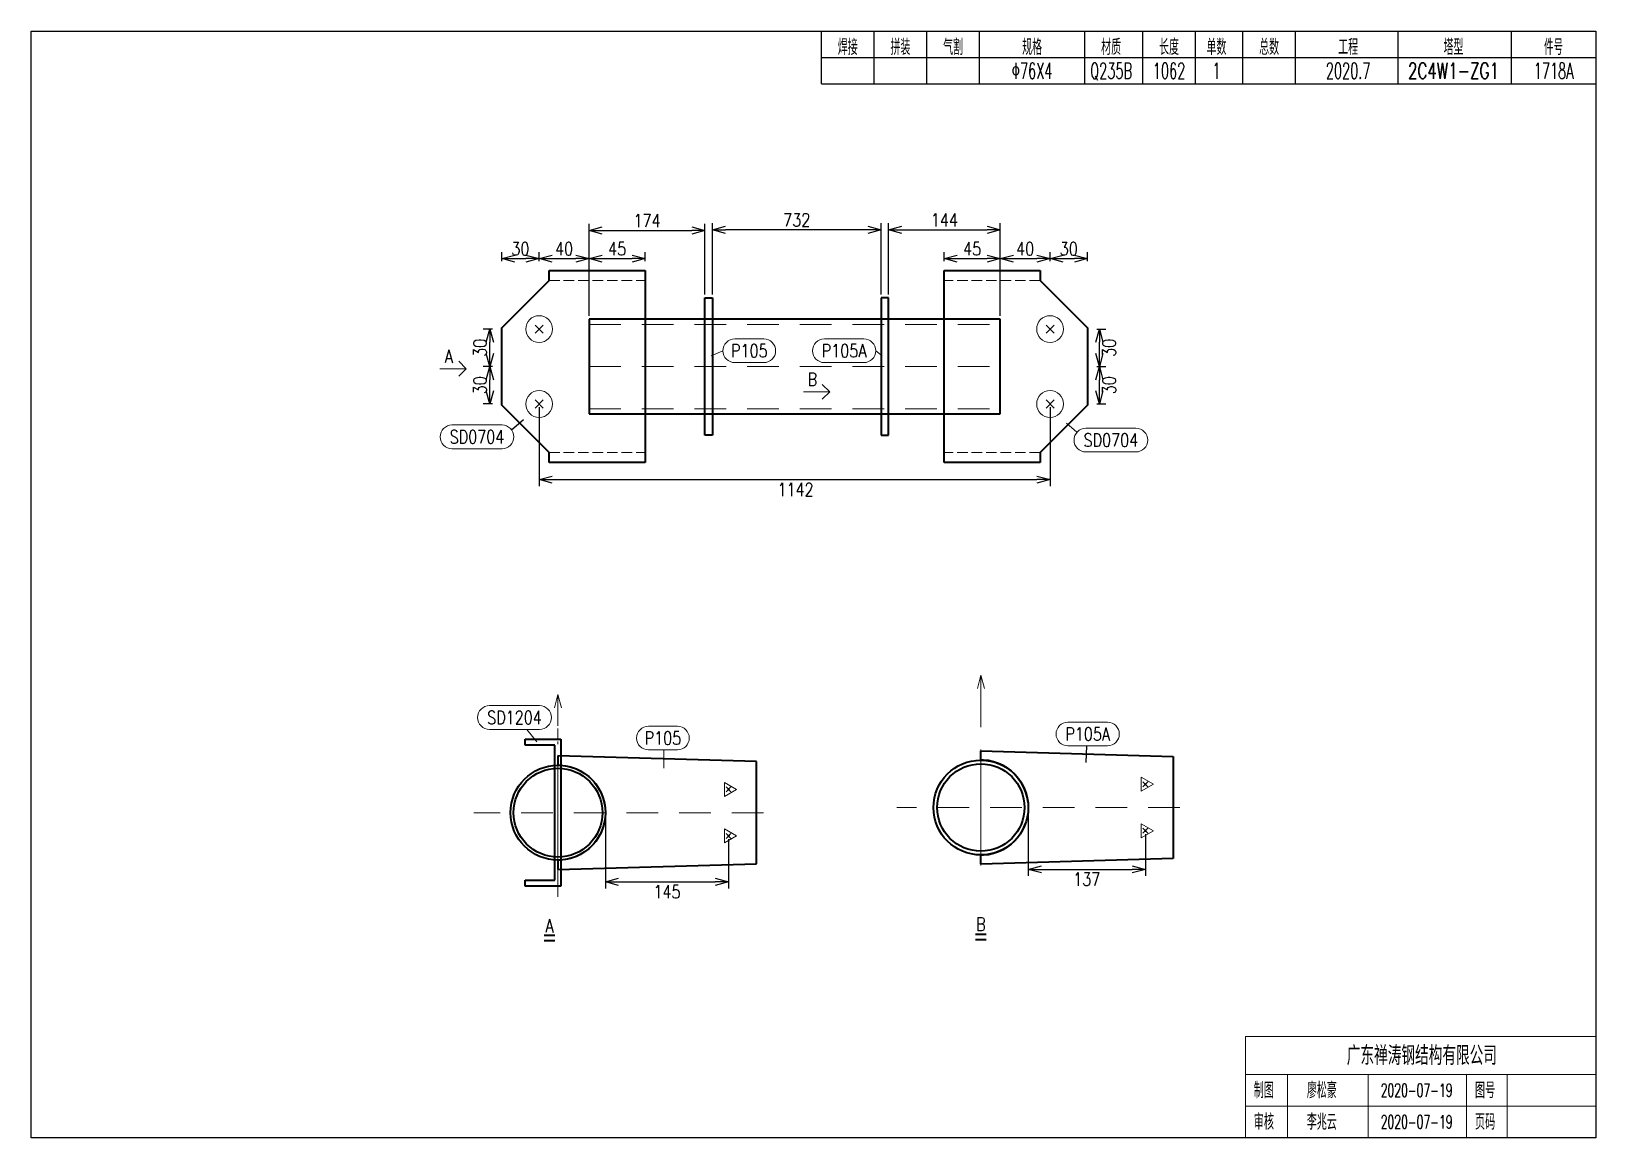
# Model space of a CAD drawing. Extents: x 154981 to 165753, y -86801 to -82885.
# Drawn here: x 160828.1 to 161125.1, y -83946.7 to -83736.7 of the extents above; entities that cross this region are included whole.
import ezdxf
from ezdxf.enums import TextEntityAlignment as Align

# ---------------------------------------------------------------- set-up
doc = ezdxf.new("R2010")
doc.units = 0
doc.header["$MEASUREMENT"] = 0
for name, pattern in [('虚线', [2.75, 2, -0.75]), ('长一点画线', [16.5, 10, -3, 0.5, -3]), ('长虚线', [10, 6, -4])]:
    doc.linetypes.add(name, pattern=pattern)
doc.layers.get('0').update_dxf_attribs({"linetype": 'CONTINUOUS', "lineweight": 25})
doc.layers.get('Defpoints').update_dxf_attribs({"linetype": 'CONTINUOUS'})
doc.layers.add('4', color=7, linetype='CONTINUOUS', lineweight=25)
doc.layers.add('5', color=7, linetype='CONTINUOUS', lineweight=25)
doc.styles.add('DimFont', font='simplex.shx', dxfattribs={"width": 0.8, "bigfont": 'gbhzfs.shx'})
doc.styles.get("Standard").update_dxf_attribs({"font": 'simplex.shx', "width": 0.7, "height": 3, "bigfont": 'gbhzfs.shx'})
doc.dimstyles.new('DHDxfDimStyleOpen30', dxfattribs={"dimtxt": 2.5, "dimasz": 2.5, "dimexe": 1.25, "dimexo": 0.625, "dimtad": 2, "dimtxsty": 'DimFont', "dimblk": 'OPEN30', "dimblk1": 'OPEN30', "dimblk2": 'OPEN30', "dimcen": 2.5, "dimadec": 0, "dimazin": 0, "dimtfac": 1, "dimtmove": 0, "dimatfit": 3, "dimfxl": 0, "dimarcsym": 0})

# ---------------------------------------------------------------- blocks, each defined once
blk = doc.blocks.new('_OPEN30')
at = {"color": 0, "linetype": 'ByBlock', "lineweight": -2}
for p, q in [((-1, 0.27), (0, 0)), ((0, 0), (-1, -0.27)), ((0, 0), (-1, 0))]:
    blk.add_line(p, q, dxfattribs=at)
blk = doc.blocks.new('*D313')
at = {"layer": '5', "color": 3, "linetype": 'Continuous', "lineweight": -2}
for p, q in [((160924.53, -83808.03), (160924.53, -83823.01)), ((161021.53, -83808.03), (161021.53, -83823.01)), ((160927.03, -83821.76), (161019.03, -83821.76))]:
    blk.add_line(p, q, dxfattribs=at)
at = {"layer": 'Defpoints', "color": 0, "linetype": 'Continuous'}
for p in [(160924.53, -83807.4), (161021.53, -83807.4), (161021.53, -83821.76)]:
    blk.add_point(p, dxfattribs=at)
at = {"layer": '5', "color": 3, "linetype": 'Continuous', "lineweight": -2, "xscale": 2.5, "yscale": 2.5, "zscale": 2.5, "rotation": 180}
blk.add_blockref('_OPEN30', (160924.53, -83821.76), dxfattribs=at)
at = {"layer": '5', "color": 3, "linetype": 'Continuous', "lineweight": -2, "xscale": 2.5, "yscale": 2.5, "zscale": 2.5}
blk.add_blockref('_OPEN30', (161021.53, -83821.76), dxfattribs=at)
at = {"layer": '5', "color": 6, "linetype": 'Continuous', "lineweight": 18, "insert": (160973.2, -83823.63), "char_height": 2.5, "attachment_point": 5, "line_spacing_factor": 0.6, "style": 'DimFont'}
blk.add_mtext('1142', dxfattribs=at)
blk = doc.blocks.new('板孔21.5')
at = {"layer": '5', "color": 7, "linetype": 'Continuous', "lineweight": 13}
for p, q in [((-0.3, -0.3), (0.3, 0.3)), ((0.3, -0.3), (-0.3, 0.3))]:
    blk.add_line(p, q, dxfattribs=at)
blk.add_circle((0, 0), 1, dxfattribs=at)
blk = doc.blocks.new('*D314')
at = {"layer": '5', "color": 3, "linetype": 'Continuous', "lineweight": -2}
for p, q in [((161030.39, -83793.19), (161032.14, -83793.19)), ((161030.89, -83797.8), (161030.89, -83795.69)), ((161030.39, -83800.3), (161032.14, -83800.3))]:
    blk.add_line(p, q, dxfattribs=at)
at = {"layer": 'Defpoints', "color": 0, "linetype": 'Continuous'}
for p in [(161029.76, -83793.19), (161030.89, -83793.19), (161029.76, -83800.3)]:
    blk.add_point(p, dxfattribs=at)
at = {"layer": '5', "color": 3, "linetype": 'Continuous', "lineweight": -2, "xscale": 2.5, "yscale": 2.5, "zscale": 2.5}
for p, rotation in [((161030.89, -83793.19), 90), ((161030.89, -83800.3), 270)]:
    blk.add_blockref('_OPEN30', p, dxfattribs=dict(at, rotation=rotation))
at = {"layer": '5', "color": 6, "linetype": 'Continuous', "lineweight": 18, "insert": (161032.76, -83796.75), "char_height": 2.5, "attachment_point": 5, "rotation": 90, "line_spacing_factor": 0.6, "style": 'DimFont'}
blk.add_mtext('30', dxfattribs=at)
blk = doc.blocks.new('*D315')
at = {"layer": '5', "color": 3, "linetype": 'Continuous', "lineweight": -2}
for p, q in [((161030.39, -83800.3), (161032.14, -83800.3)), ((161030.89, -83804.9), (161030.89, -83802.8)), ((161030.39, -83807.4), (161032.14, -83807.4))]:
    blk.add_line(p, q, dxfattribs=at)
at = {"layer": 'Defpoints', "color": 0, "linetype": 'Continuous'}
for p in [(161029.76, -83800.3), (161030.89, -83800.3), (161029.76, -83807.4)]:
    blk.add_point(p, dxfattribs=at)
at = {"layer": '5', "color": 3, "linetype": 'Continuous', "lineweight": -2, "xscale": 2.5, "yscale": 2.5, "zscale": 2.5}
for p, rotation in [((161030.89, -83800.3), 90), ((161030.89, -83807.4), 270)]:
    blk.add_blockref('_OPEN30', p, dxfattribs=dict(at, rotation=rotation))
at = {"layer": '5', "color": 6, "linetype": 'Continuous', "lineweight": 18, "insert": (161032.76, -83803.85), "char_height": 2.5, "attachment_point": 5, "rotation": 90, "line_spacing_factor": 0.6, "style": 'DimFont'}
blk.add_mtext('30', dxfattribs=at)
blk = doc.blocks.new('*D316')
at = {"layer": '5', "color": 3, "linetype": 'Continuous', "lineweight": -2}
for p, q in [((161021.53, -83780.31), (161021.53, -83778.56)), ((161024.03, -83779.81), (161026.14, -83779.81)), ((161028.64, -83780.31), (161028.64, -83778.56))]:
    blk.add_line(p, q, dxfattribs=at)
at = {"layer": 'Defpoints', "color": 0, "linetype": 'Continuous'}
for p in [(161028.64, -83779.81), (161021.53, -83780.94), (161028.64, -83780.94)]:
    blk.add_point(p, dxfattribs=at)
at = {"layer": '5', "color": 3, "linetype": 'Continuous', "lineweight": -2, "xscale": 2.5, "yscale": 2.5, "zscale": 2.5, "rotation": 180}
blk.add_blockref('_OPEN30', (161021.53, -83779.81), dxfattribs=at)
at = {"layer": '5', "color": 3, "linetype": 'Continuous', "lineweight": -2, "xscale": 2.5, "yscale": 2.5, "zscale": 2.5}
blk.add_blockref('_OPEN30', (161028.64, -83779.81), dxfattribs=at)
at = {"layer": '5', "color": 6, "linetype": 'Continuous', "lineweight": 18, "insert": (161025.08, -83777.94), "char_height": 2.5, "attachment_point": 5, "line_spacing_factor": 0.6, "style": 'DimFont'}
blk.add_mtext('30', dxfattribs=at)
blk = doc.blocks.new('*D317')
at = {"layer": '5', "color": 3, "linetype": 'Continuous', "lineweight": -2}
for p, q in [((161012.06, -83780.31), (161012.06, -83778.56)), ((161014.56, -83779.81), (161019.03, -83779.81)), ((161021.53, -83780.31), (161021.53, -83778.56))]:
    blk.add_line(p, q, dxfattribs=at)
at = {"layer": 'Defpoints', "color": 0, "linetype": 'Continuous'}
for p in [(161021.53, -83779.81), (161012.06, -83780.94), (161021.53, -83780.94)]:
    blk.add_point(p, dxfattribs=at)
at = {"layer": '5', "color": 3, "linetype": 'Continuous', "lineweight": -2, "xscale": 2.5, "yscale": 2.5, "zscale": 2.5, "rotation": 180}
blk.add_blockref('_OPEN30', (161012.06, -83779.81), dxfattribs=at)
at = {"layer": '5', "color": 3, "linetype": 'Continuous', "lineweight": -2, "xscale": 2.5, "yscale": 2.5, "zscale": 2.5}
blk.add_blockref('_OPEN30', (161021.53, -83779.81), dxfattribs=at)
at = {"layer": '5', "color": 6, "linetype": 'Continuous', "lineweight": 18, "insert": (161016.79, -83777.94), "char_height": 2.5, "attachment_point": 5, "line_spacing_factor": 0.6, "style": 'DimFont'}
blk.add_mtext('40', dxfattribs=at)
blk = doc.blocks.new('*D318')
at = {"layer": '5', "color": 3, "linetype": 'Continuous', "lineweight": -2}
for p, q in [((161001.4, -83780.31), (161001.4, -83778.56)), ((161003.9, -83779.81), (161009.56, -83779.81)), ((161012.06, -83780.31), (161012.06, -83778.56))]:
    blk.add_line(p, q, dxfattribs=at)
at = {"layer": 'Defpoints', "color": 0, "linetype": 'Continuous'}
for p in [(161012.06, -83779.81), (161001.4, -83780.94), (161012.06, -83780.94)]:
    blk.add_point(p, dxfattribs=at)
at = {"layer": '5', "color": 3, "linetype": 'Continuous', "lineweight": -2, "xscale": 2.5, "yscale": 2.5, "zscale": 2.5, "rotation": 180}
blk.add_blockref('_OPEN30', (161001.4, -83779.81), dxfattribs=at)
at = {"layer": '5', "color": 3, "linetype": 'Continuous', "lineweight": -2, "xscale": 2.5, "yscale": 2.5, "zscale": 2.5}
blk.add_blockref('_OPEN30', (161012.06, -83779.81), dxfattribs=at)
at = {"layer": '5', "color": 6, "linetype": 'Continuous', "lineweight": 18, "insert": (161006.73, -83777.94), "char_height": 2.5, "attachment_point": 5, "line_spacing_factor": 0.6, "style": 'DimFont'}
blk.add_mtext('45', dxfattribs=at)
blk = doc.blocks.new('*D319')
at = {"layer": '5', "color": 3, "linetype": 'Continuous', "lineweight": -2}
for p, q in [((160915.68, -83793.19), (160913.93, -83793.19)), ((160915.18, -83797.8), (160915.18, -83795.69)), ((160915.68, -83800.3), (160913.93, -83800.3))]:
    blk.add_line(p, q, dxfattribs=at)
at = {"layer": 'Defpoints', "color": 0, "linetype": 'Continuous'}
for p in [(160915.18, -83793.19), (160916.3, -83793.19), (160916.3, -83800.3)]:
    blk.add_point(p, dxfattribs=at)
at = {"layer": '5', "color": 3, "linetype": 'Continuous', "lineweight": -2, "xscale": 2.5, "yscale": 2.5, "zscale": 2.5}
for p, rotation in [((160915.18, -83793.19), 90), ((160915.18, -83800.3), 270)]:
    blk.add_blockref('_OPEN30', p, dxfattribs=dict(at, rotation=rotation))
at = {"layer": '5', "color": 6, "linetype": 'Continuous', "lineweight": 18, "insert": (160913.3, -83796.75), "char_height": 2.5, "attachment_point": 5, "rotation": 90, "line_spacing_factor": 0.6, "style": 'DimFont'}
blk.add_mtext('30', dxfattribs=at)
blk = doc.blocks.new('*D320')
at = {"layer": '5', "color": 3, "linetype": 'Continuous', "lineweight": -2}
for p, q in [((160915.68, -83800.3), (160913.93, -83800.3)), ((160915.18, -83804.9), (160915.18, -83802.8)), ((160915.68, -83807.4), (160913.93, -83807.4))]:
    blk.add_line(p, q, dxfattribs=at)
at = {"layer": 'Defpoints', "color": 0, "linetype": 'Continuous'}
for p in [(160915.18, -83800.3), (160916.3, -83800.3), (160916.3, -83807.4)]:
    blk.add_point(p, dxfattribs=at)
at = {"layer": '5', "color": 3, "linetype": 'Continuous', "lineweight": -2, "xscale": 2.5, "yscale": 2.5, "zscale": 2.5}
for p, rotation in [((160915.18, -83800.3), 90), ((160915.18, -83807.4), 270)]:
    blk.add_blockref('_OPEN30', p, dxfattribs=dict(at, rotation=rotation))
at = {"layer": '5', "color": 6, "linetype": 'Continuous', "lineweight": 18, "insert": (160913.3, -83803.85), "char_height": 2.5, "attachment_point": 5, "rotation": 90, "line_spacing_factor": 0.6, "style": 'DimFont'}
blk.add_mtext('30', dxfattribs=at)
blk = doc.blocks.new('*D321')
at = {"layer": '5', "color": 3, "linetype": 'Continuous', "lineweight": -2}
for p, q in [((160934.01, -83780.31), (160934.01, -83778.56)), ((160936.51, -83779.81), (160942.17, -83779.81)), ((160944.67, -83780.31), (160944.67, -83778.56))]:
    blk.add_line(p, q, dxfattribs=at)
at = {"layer": 'Defpoints', "color": 0, "linetype": 'Continuous'}
for p in [(160944.67, -83779.81), (160934.01, -83780.94), (160944.67, -83780.94)]:
    blk.add_point(p, dxfattribs=at)
at = {"layer": '5', "color": 3, "linetype": 'Continuous', "lineweight": -2, "xscale": 2.5, "yscale": 2.5, "zscale": 2.5, "rotation": 180}
blk.add_blockref('_OPEN30', (160934.01, -83779.81), dxfattribs=at)
at = {"layer": '5', "color": 3, "linetype": 'Continuous', "lineweight": -2, "xscale": 2.5, "yscale": 2.5, "zscale": 2.5}
blk.add_blockref('_OPEN30', (160944.67, -83779.81), dxfattribs=at)
at = {"layer": '5', "color": 6, "linetype": 'Continuous', "lineweight": 18, "insert": (160939.34, -83777.94), "char_height": 2.5, "attachment_point": 5, "line_spacing_factor": 0.6, "style": 'DimFont'}
blk.add_mtext('45', dxfattribs=at)
blk = doc.blocks.new('*D322')
at = {"layer": '5', "color": 3, "linetype": 'Continuous', "lineweight": -2}
for p, q in [((160924.53, -83780.31), (160924.53, -83778.56)), ((160927.03, -83779.81), (160931.51, -83779.81)), ((160934.01, -83780.31), (160934.01, -83778.56))]:
    blk.add_line(p, q, dxfattribs=at)
at = {"layer": 'Defpoints', "color": 0, "linetype": 'Continuous'}
for p in [(160934.01, -83779.81), (160924.53, -83780.94), (160934.01, -83780.94)]:
    blk.add_point(p, dxfattribs=at)
at = {"layer": '5', "color": 3, "linetype": 'Continuous', "lineweight": -2, "xscale": 2.5, "yscale": 2.5, "zscale": 2.5, "rotation": 180}
blk.add_blockref('_OPEN30', (160924.53, -83779.81), dxfattribs=at)
at = {"layer": '5', "color": 3, "linetype": 'Continuous', "lineweight": -2, "xscale": 2.5, "yscale": 2.5, "zscale": 2.5}
blk.add_blockref('_OPEN30', (160934.01, -83779.81), dxfattribs=at)
at = {"layer": '5', "color": 6, "linetype": 'Continuous', "lineweight": 18, "insert": (160929.27, -83777.94), "char_height": 2.5, "attachment_point": 5, "line_spacing_factor": 0.6, "style": 'DimFont'}
blk.add_mtext('40', dxfattribs=at)
blk = doc.blocks.new('*D323')
at = {"layer": '5', "color": 3, "linetype": 'Continuous', "lineweight": -2}
for p, q in [((160917.43, -83780.31), (160917.43, -83778.56)), ((160919.93, -83779.81), (160922.03, -83779.81)), ((160924.53, -83780.31), (160924.53, -83778.56))]:
    blk.add_line(p, q, dxfattribs=at)
at = {"layer": 'Defpoints', "color": 0, "linetype": 'Continuous'}
for p in [(160924.53, -83779.81), (160917.43, -83780.94), (160924.53, -83780.94)]:
    blk.add_point(p, dxfattribs=at)
at = {"layer": '5', "color": 3, "linetype": 'Continuous', "lineweight": -2, "xscale": 2.5, "yscale": 2.5, "zscale": 2.5, "rotation": 180}
blk.add_blockref('_OPEN30', (160917.43, -83779.81), dxfattribs=at)
at = {"layer": '5', "color": 3, "linetype": 'Continuous', "lineweight": -2, "xscale": 2.5, "yscale": 2.5, "zscale": 2.5}
blk.add_blockref('_OPEN30', (160924.53, -83779.81), dxfattribs=at)
at = {"layer": '5', "color": 6, "linetype": 'Continuous', "lineweight": 18, "insert": (160920.98, -83777.94), "char_height": 2.5, "attachment_point": 5, "line_spacing_factor": 0.6, "style": 'DimFont'}
blk.add_mtext('30', dxfattribs=at)
blk = doc.blocks.new('*D824')
at = {"layer": '5', "color": 3, "linetype": 'Continuous', "lineweight": -2}
for p, q in [((160990.86, -83786.65), (160990.86, -83773.09)), ((160993.36, -83774.34), (161009.56, -83774.34)), ((161012.06, -83790.67), (161012.06, -83773.09))]:
    blk.add_line(p, q, dxfattribs=at)
at = {"layer": 'Defpoints', "color": 0, "linetype": 'Continuous'}
for p in [(161012.06, -83774.34), (160990.86, -83787.27), (161012.06, -83791.3)]:
    blk.add_point(p, dxfattribs=at)
at = {"layer": '5', "color": 3, "linetype": 'Continuous', "lineweight": -2, "xscale": 2.5, "yscale": 2.5, "zscale": 2.5, "rotation": 180}
blk.add_blockref('_OPEN30', (160990.86, -83774.34), dxfattribs=at)
at = {"layer": '5', "color": 3, "linetype": 'Continuous', "lineweight": -2, "xscale": 2.5, "yscale": 2.5, "zscale": 2.5}
blk.add_blockref('_OPEN30', (161012.06, -83774.34), dxfattribs=at)
at = {"layer": '5', "color": 6, "linetype": 'Continuous', "lineweight": 18, "insert": (161001.46, -83772.47), "char_height": 2.5, "attachment_point": 5, "style": 'DimFont'}
blk.add_mtext('144', dxfattribs=at)
blk = doc.blocks.new('*D825')
at = {"layer": '5', "color": 3, "linetype": 'Continuous', "lineweight": -2}
for p, q in [((160957.42, -83786.65), (160957.42, -83773.09)), ((160986.94, -83774.34), (160959.92, -83774.34)), ((160989.44, -83786.65), (160989.44, -83773.09))]:
    blk.add_line(p, q, dxfattribs=at)
at = {"layer": 'Defpoints', "color": 0, "linetype": 'Continuous'}
for p in [(160957.42, -83774.34), (160957.42, -83787.27), (160989.44, -83787.27)]:
    blk.add_point(p, dxfattribs=at)
at = {"layer": '5', "color": 3, "linetype": 'Continuous', "lineweight": -2, "xscale": 2.5, "yscale": 2.5, "zscale": 2.5, "rotation": 180}
blk.add_blockref('_OPEN30', (160957.42, -83774.34), dxfattribs=at)
at = {"layer": '5', "color": 3, "linetype": 'Continuous', "lineweight": -2, "xscale": 2.5, "yscale": 2.5, "zscale": 2.5}
blk.add_blockref('_OPEN30', (160989.44, -83774.34), dxfattribs=at)
at = {"layer": '5', "color": 6, "linetype": 'Continuous', "lineweight": 18, "insert": (160973.43, -83772.47), "char_height": 2.5, "attachment_point": 5, "style": 'DimFont'}
blk.add_mtext('732', dxfattribs=at)
blk = doc.blocks.new('*D826')
at = {"layer": '5', "color": 3, "linetype": 'Continuous', "lineweight": -2}
for p, q in [((160934.01, -83790.67), (160934.01, -83773.23)), ((160936.51, -83774.48), (160953.49, -83774.48)), ((160955.99, -83786.65), (160955.99, -83773.23))]:
    blk.add_line(p, q, dxfattribs=at)
at = {"layer": 'Defpoints', "color": 0, "linetype": 'Continuous'}
for p in [(160955.99, -83774.48), (160955.99, -83787.27), (160934.01, -83791.3)]:
    blk.add_point(p, dxfattribs=at)
at = {"layer": '5', "color": 3, "linetype": 'Continuous', "lineweight": -2, "xscale": 2.5, "yscale": 2.5, "zscale": 2.5, "rotation": 180}
blk.add_blockref('_OPEN30', (160934.01, -83774.48), dxfattribs=at)
at = {"layer": '5', "color": 3, "linetype": 'Continuous', "lineweight": -2, "xscale": 2.5, "yscale": 2.5, "zscale": 2.5}
blk.add_blockref('_OPEN30', (160955.99, -83774.48), dxfattribs=at)
at = {"layer": '5', "color": 6, "linetype": 'Continuous', "lineweight": 18, "insert": (160945, -83772.6), "char_height": 2.5, "attachment_point": 5, "style": 'DimFont'}
blk.add_mtext('174', dxfattribs=at)
blk = doc.blocks.new('*D828')
at = {"layer": '5', "color": 3, "linetype": 'Continuous', "lineweight": -2}
for p, q in [((161017.39, -83884.62), (161017.39, -83896.98)), ((161039.62, -83889.04), (161039.62, -83896.98)), ((161019.89, -83895.73), (161037.12, -83895.73))]:
    blk.add_line(p, q, dxfattribs=at)
at = {"layer": 'Defpoints', "color": 0, "linetype": 'Continuous'}
for p in [(161017.39, -83884), (161039.62, -83888.41), (161039.62, -83895.73)]:
    blk.add_point(p, dxfattribs=at)
at = {"layer": '5', "color": 3, "linetype": 'Continuous', "lineweight": -2, "xscale": 2.5, "yscale": 2.5, "zscale": 2.5, "rotation": 180}
blk.add_blockref('_OPEN30', (161017.39, -83895.73), dxfattribs=at)
at = {"layer": '5', "color": 3, "linetype": 'Continuous', "lineweight": -2, "xscale": 2.5, "yscale": 2.5, "zscale": 2.5}
blk.add_blockref('_OPEN30', (161039.62, -83895.73), dxfattribs=at)
at = {"layer": '5', "color": 6, "linetype": 'Continuous', "lineweight": 18, "insert": (161028.5, -83897.61), "char_height": 2.5, "attachment_point": 5, "style": 'DimFont'}
blk.add_mtext('137', dxfattribs=at)
blk = doc.blocks.new('*D827')
at = {"layer": '5', "color": 3, "linetype": 'Continuous', "lineweight": -2}
for p, q in [((160937.12, -83885.6), (160937.12, -83899.36)), ((160960.48, -83890.01), (160960.48, -83899.36)), ((160939.62, -83898.11), (160957.98, -83898.11))]:
    blk.add_line(p, q, dxfattribs=at)
at = {"layer": 'Defpoints', "color": 0, "linetype": 'Continuous'}
for p in [(160937.12, -83884.98), (160960.48, -83889.39), (160960.48, -83898.11)]:
    blk.add_point(p, dxfattribs=at)
at = {"layer": '5', "color": 3, "linetype": 'Continuous', "lineweight": -2, "xscale": 2.5, "yscale": 2.5, "zscale": 2.5, "rotation": 180}
blk.add_blockref('_OPEN30', (160937.12, -83898.11), dxfattribs=at)
at = {"layer": '5', "color": 3, "linetype": 'Continuous', "lineweight": -2, "xscale": 2.5, "yscale": 2.5, "zscale": 2.5}
blk.add_blockref('_OPEN30', (160960.48, -83898.11), dxfattribs=at)
at = {"layer": '5', "color": 6, "linetype": 'Continuous', "lineweight": 18, "insert": (160948.8, -83899.98), "char_height": 2.5, "attachment_point": 5, "style": 'DimFont'}
blk.add_mtext('145', dxfattribs=at)
blk = doc.blocks.new('板孔17.5')
at = {"layer": '5', "color": 7, "linetype": 'Continuous', "lineweight": 13}
for p, q in [((0, 1), (-0.866, -0.5)), ((-0.3, -0.3), (0.3, 0.3)), ((0.3, -0.3), (-0.3, 0.3)), ((0.866, -0.5), (0, 1)), ((-0.866, -0.5), (0.866, -0.5))]:
    blk.add_line(p, q, dxfattribs=at)
at = {"layer": '5', "color": 7, "linetype": 'Continuous', "lineweight": 0}
blk.add_circle((0, 0), 0.1, dxfattribs=at)
blk = doc.blocks.new('CTDHK')
at = {"color": 0, "linetype": 'Continuous'}
for p, q in [((0, 210), (297, 210)), ((0, 0), (0, 210)), ((297, 210), (297, 0)), ((297, 0), (0, 0))]:
    blk.add_line(p, q, dxfattribs=at)

msp = doc.modelspace()

# ---------------------------------------------------------------- linework, layer by layer
at = {"color": 3, "linetype": 'Continuous'}
for p, q in [((160919.26422, -83812.31262), (160921.59242, -83810.34187)), ((161028.45881, -83872.26003), (161028.32601, -83875.44564))]:
    msp.add_line(p, q, dxfattribs=at)
at = {"layer": '4', "color": 1, "linetype": 'Continuous', "lineweight": 25}
for p, q in [((160978.11666, -83746.66733), (160978.11666, -83736.66733)), ((160988.11666, -83746.66733), (160988.11666, -83736.66733)), ((160998.11666, -83746.66733), (160998.11666, -83736.66733)), ((161008.11666, -83746.66733), (161008.11666, -83736.66733)), ((161028.11666, -83746.66733), (161028.11666, -83736.66733)), ((161039.11666, -83746.66733), (161039.11666, -83736.66733)), ((161049.11666, -83746.66733), (161049.11666, -83736.66733)), ((161058.11666, -83746.66733), (161058.11666, -83736.66733)), ((161068.11666, -83746.66733), (161068.11666, -83736.66733)), ((161087.61666, -83746.66733), (161087.61666, -83736.66733)), ((161109.11666, -83746.66733), (161109.11666, -83736.66733)), ((160978.11666, -83741.66733), (161125.11666, -83741.66733)), ((160978.11666, -83746.66733), (161125.11666, -83746.66733))]:
    msp.add_line(p, q, dxfattribs=at)
at = {"layer": '4', "color": 1, "linetype": 'Continuous', "lineweight": 18}
for p, q in [((161058.61666, -83946.66733), (161058.61666, -83927.46733)), ((161058.61666, -83927.46733), (161125.11666, -83927.46733)), ((161058.61666, -83934.66733), (161125.11666, -83934.66733)), ((161066.61666, -83946.66733), (161066.61666, -83934.66733)), ((161081.91666, -83946.66733), (161081.91666, -83934.66733)), ((161100.61666, -83946.66733), (161100.61666, -83934.66733)), ((161108.31666, -83946.66733), (161108.31666, -83934.66733)), ((161058.61666, -83940.66733), (161125.11666, -83940.66733))]:
    msp.add_line(p, q, dxfattribs=at)
msp.add_lwpolyline([(160828.11666, -83736.66733), (160828.11666, -83946.66733), (161125.11666, -83946.66733), (161125.11666, -83736.66733)], close=True, dxfattribs=at)
at = {"layer": '5', "color": 7, "linetype": 'Continuous', "lineweight": 35}
for p, q in [((160926.42921, -83782.06212), (160944.66606, -83782.06212)), ((160926.42921, -83783.95686), (160926.42921, -83782.06212)), ((160944.66606, -83782.06212), (160944.66606, -83818.53581)), ((161001.39894, -83782.06212), (161019.63578, -83782.06212)), ((161001.39894, -83818.53581), (161001.39894, -83782.06212)), ((161019.63578, -83782.06212), (161019.63578, -83783.95686)), ((160917.42921, -83792.95686), (160926.42921, -83783.95686)), ((161019.63578, -83783.95686), (161028.63578, -83792.95686)), ((160955.9949, -83787.27265), (160957.41596, -83787.27265)), ((160955.9949, -83813.32528), (160955.9949, -83787.27265)), ((160957.41596, -83787.27265), (160957.41596, -83813.32528)), ((160989.43659, -83787.27265), (160989.43659, -83813.32528)), ((160990.85764, -83787.27265), (160989.43659, -83787.27265)), ((160990.85764, -83813.32528), (160990.85764, -83787.27265)), ((161012.05684, -83791.29896), (160934.00816, -83791.29896)), ((160934.00816, -83791.29896), (160934.00816, -83809.29896)), ((161012.05684, -83809.29896), (161012.05684, -83791.29896)), ((160917.42921, -83807.64107), (160917.42921, -83792.95686)), ((161028.63578, -83792.95686), (161028.63578, -83807.64107)), ((160926.42921, -83816.64107), (160917.42921, -83807.64107)), ((160934.00816, -83809.29896), (161012.05684, -83809.29896)), ((161028.63578, -83807.64107), (161019.63578, -83816.64107)), ((160957.41596, -83813.32528), (160955.9949, -83813.32528)), ((160989.43659, -83813.32528), (160990.85764, -83813.32528)), ((160926.42921, -83818.53581), (160926.42921, -83816.64107)), ((160944.66606, -83818.53581), (160926.42921, -83818.53581)), ((161019.63578, -83818.53581), (161001.39894, -83818.53581)), ((161019.63578, -83816.64107), (161019.63578, -83818.53581)), ((160921.86751, -83872.14885), (160921.86751, -83871.015)), ((160921.86751, -83871.015), (160928.67066, -83871.015)), ((160927.53681, -83872.14885), (160921.86751, -83872.14885)), ((160927.53681, -83897.8024), (160927.53681, -83872.14885)), ((160928.67066, -83871.015), (160928.67066, -83898.93626)), ((160928.10374, -83874.21092), (160928.10374, -83875.97563)), ((160965.77791, -83875.2705), (160928.10374, -83874.21092)), ((160965.77791, -83894.68227), (160965.77791, -83875.2705)), ((161008.38992, -83874.99752), (161008.38992, -83873.23282)), ((161008.38992, -83873.23282), (161044.91127, -83874.29308)), ((161008.87789, -83874.99752), (161008.38992, -83874.99752)), ((161009.8481, -83875.10304), (161008.87789, -83874.99752)), ((161010.80121, -83875.31284), (161009.8481, -83875.10304)), ((161011.72606, -83875.62445), (161010.80121, -83875.31284)), ((161012.61179, -83876.03423), (161011.72606, -83875.62445)), ((161044.91127, -83874.29308), (161044.91127, -83893.70484)), ((160928.10374, -83875.97563), (160928.5917, -83875.97563)), ((160928.5917, -83875.97563), (160929.56191, -83876.08114)), ((160929.56191, -83876.08114), (160930.51503, -83876.29094)), ((160930.51503, -83876.29094), (160931.43987, -83876.60256)), ((160931.43987, -83876.60256), (160932.3256, -83877.01234)), ((160932.3256, -83877.01234), (160933.16184, -83877.51548)), ((160933.16184, -83877.51548), (160933.93877, -83878.10609)), ((160933.93877, -83878.10609), (160934.64729, -83878.77724)), ((161013.44802, -83876.53738), (161012.61179, -83876.03423)), ((161014.22495, -83877.12799), (161013.44802, -83876.53738)), ((161014.93348, -83877.79914), (161014.22495, -83877.12799)), ((161015.56528, -83878.54295), (161014.93348, -83877.79914)), ((161016.11296, -83879.35072), (161015.56528, -83878.54295)), ((160934.64729, -83878.77724), (160935.2791, -83879.52106)), ((160935.2791, -83879.52106), (160935.82678, -83880.32883)), ((160935.82678, -83880.32883), (160936.28391, -83881.19107)), ((160936.28391, -83881.19107), (160936.64514, -83882.09769)), ((161016.5701, -83880.21297), (161016.11296, -83879.35072)), ((161016.93133, -83881.11959), (161016.5701, -83880.21297)), ((161017.19241, -83882.05995), (161016.93133, -83881.11959)), ((160936.64514, -83882.09769), (160936.90623, -83883.03805)), ((160936.90623, -83883.03805), (160937.06412, -83884.00113)), ((160937.06412, -83884.00113), (160937.11695, -83884.97563)), ((161017.3503, -83883.02302), (161017.19241, -83882.05995)), ((160936.90623, -83886.9132), (160936.64514, -83887.85356)), ((160937.06412, -83885.95013), (160936.90623, -83886.9132)), ((160937.11695, -83884.97563), (160937.06412, -83885.95013)), ((161016.5701, -83887.78207), (161016.93133, -83886.87546)), ((160935.2791, -83890.43019), (160934.64729, -83891.17401)), ((160935.82678, -83889.62243), (160935.2791, -83890.43019)), ((160936.28391, -83888.76018), (160935.82678, -83889.62243)), ((160936.64514, -83887.85356), (160936.28391, -83888.76018)), ((161014.22495, -83890.86706), (161014.93348, -83890.19591)), ((161014.93348, -83890.19591), (161015.56528, -83889.45209)), ((161015.56528, -83889.45209), (161016.11296, -83888.64432)), ((161016.11296, -83888.64432), (161016.5701, -83887.78207)), ((160931.43987, -83893.3487), (160930.51503, -83893.66031)), ((160932.3256, -83892.93891), (160931.43987, -83893.3487)), ((160933.16184, -83892.43577), (160932.3256, -83892.93891)), ((160933.93877, -83891.84516), (160933.16184, -83892.43577)), ((160934.64729, -83891.17401), (160933.93877, -83891.84516)), ((161008.38992, -83892.99752), (161008.87789, -83892.99752)), ((161008.38992, -83894.76223), (161008.38992, -83892.99752)), ((161008.87789, -83892.99752), (161009.8481, -83892.89201)), ((161009.8481, -83892.89201), (161010.80121, -83892.68221)), ((161010.80121, -83892.68221), (161011.72606, -83892.37059)), ((161011.72606, -83892.37059), (161012.61179, -83891.96081)), ((161012.61179, -83891.96081), (161013.44802, -83891.45766)), ((161013.44802, -83891.45766), (161014.22495, -83890.86706)), ((160928.10373, -83893.97563), (160928.10373, -83895.74033)), ((160928.5917, -83893.97563), (160928.10373, -83893.97563)), ((160928.10373, -83895.74033), (160965.77791, -83894.68227)), ((160929.56191, -83893.87011), (160928.5917, -83893.97563)), ((160930.51503, -83893.66031), (160929.56191, -83893.87011)), ((161044.91127, -83893.70484), (161008.38992, -83894.76223)), ((160921.86751, -83897.8024), (160927.53681, -83897.8024)), ((160921.86751, -83898.93626), (160921.86751, -83897.8024)), ((160928.67066, -83898.93626), (160921.86751, -83898.93626))]:
    msp.add_line(p, q, dxfattribs=at)
at = {"layer": '5', "color": 7, "linetype": '虚线', "lineweight": 18}
for p, q in [((160926.42921, -83783.95686), (160944.66606, -83783.95686)), ((161019.63578, -83783.95686), (161001.39894, -83783.95686)), ((160926.42921, -83816.64107), (160944.66606, -83816.64107)), ((161019.63578, -83816.64107), (161001.39894, -83816.64107))]:
    msp.add_line(p, q, dxfattribs=at)
at = {"layer": '5', "color": 7, "linetype": '长虚线', "lineweight": 18}
for p, q in [((160934.00816, -83792.29896), (161012.05684, -83792.29896)), ((160934.00816, -83808.29896), (161012.05684, -83808.29896))]:
    msp.add_line(p, q, dxfattribs=at)
at = {"layer": '5', "color": 3, "linetype": 'Continuous', "lineweight": 18}
for p, q in [((160961.67921, -83795.04896), (160967.17921, -83795.04896)), ((160978.67921, -83795.04896), (160986.17921, -83795.04896)), ((160957.18549, -83798.27205), (160959.42921, -83797.29896)), ((160989.66705, -83798.27205), (160988.42921, -83797.29896)), ((160961.67921, -83799.54896), (160967.17921, -83799.54896)), ((160978.67921, -83799.54896), (160986.17921, -83799.54896)), ((160907.98344, -83811.39269), (160917.48344, -83811.39269)), ((161024.62678, -83811.05269), (161026.58965, -83812.7822)), ((161028.32389, -83812.00375), (161037.82389, -83812.00375)), ((160907.98344, -83815.89269), (160917.48344, -83815.89269)), ((161028.32389, -83816.50375), (161037.82389, -83816.50375)), ((160924.60262, -83864.66262), (160915.10262, -83864.66262)), ((160924.60262, -83869.16262), (160915.10262, -83869.16262)), ((160924.12059, -83871.50367), (160922.17044, -83869.16774)), ((160945.28014, -83868.56148), (160950.78014, -83868.56148)), ((161024.91963, -83867.79466), (161032.41963, -83867.79466)), ((161024.91963, -83872.29466), (161032.41963, -83872.29466)), ((160945.28014, -83873.06148), (160950.78014, -83873.06148)), ((160948.19858, -83876.51345), (160948.19856, -83873.08243))]:
    msp.add_line(p, q, dxfattribs=at)
at = {"layer": '5', "color": 6, "linetype": 'Continuous', "lineweight": 13}
for p, q in [((160905.68699, -83800.72271), (160910.68699, -83800.72271)), ((160910.68699, -83800.72271), (160909.27278, -83799.3085)), ((160910.68699, -83800.72271), (160909.27278, -83802.13693)), ((160979.70244, -83805.09196), (160978.28823, -83803.67774)), ((160974.70244, -83805.09196), (160979.70244, -83805.09196)), ((160979.70244, -83805.09196), (160978.28823, -83806.50617))]:
    msp.add_line(p, q, dxfattribs=at)
at = {"layer": '5', "color": 56, "linetype": '长虚线', "lineweight": 18}
msp.add_line((160934.00816, -83800.29896), (161012.05684, -83800.29896), dxfattribs=at)
at = {"layer": '5', "color": 7, "linetype": '长一点画线', "lineweight": 18}
for p, q in [((161008.38992, -83858.88461), (161007.72005, -83861.38461)), ((161008.38992, -83858.88461), (161007.72005, -83861.38461)), ((161008.38992, -83858.88461), (161009.05979, -83861.38461)), ((161008.38992, -83858.88461), (161009.05979, -83861.38461)), ((161008.38992, -83868.74752), (161008.38992, -83858.88461)), ((160928.10374, -83862.56824), (160927.43386, -83865.06824)), ((160928.10374, -83862.56824), (160927.43386, -83865.06824)), ((160928.10374, -83862.56824), (160928.77361, -83865.06824)), ((160928.10374, -83862.56824), (160928.77361, -83865.06824)), ((160928.10374, -83884.97563), (160928.10374, -83862.56824))]:
    msp.add_line(p, q, dxfattribs=at)
at = {"layer": '5', "color": 240, "linetype": '长虚线', "lineweight": 18}
for p, q in [((160928.10374, -83900.93626), (160928.10374, -83869.015)), ((161008.38992, -83894.99752), (161008.38992, -83872.99752)), ((161008.38992, -83872.99752), (161008.38992, -83894.99752)), ((161046.17675, -83883.99752), (160992.42929, -83883.99752)), ((160967.12402, -83884.97563), (160912.14311, -83884.97563))]:
    msp.add_line(p, q, dxfattribs=at)
at = {"layer": '5', "color": 240, "linetype": '长一点画线', "lineweight": 18}
for q in [(160928.10374, -83871.015), (160928.10374, -83898.93626)]:
    msp.add_line((160928.10374, -83884.97563), q, dxfattribs=at)
at = {"layer": '5', "color": 3, "linetype": 'Continuous', "lineweight": 35}
for p, q in [((160927.51598, -83908.31901), (160925.51598, -83908.31901)), ((161007.38992, -83908.02315), (161009.38992, -83908.02315)), ((160927.51598, -83909.31901), (160925.51598, -83909.31901)), ((161007.38992, -83909.02315), (161009.38992, -83909.02315))]:
    msp.add_line(p, q, dxfattribs=at)
at = {"layer": '5', "color": 7, "linetype": 'Continuous', "lineweight": 35}
for centre, radius in [((161008.38992, -83883.99752), 9), ((161008.38992, -83883.99752), 9), ((161008.38992, -83883.99752), 8.29412), ((161008.38992, -83883.99752), 8.29412), ((160928.10374, -83884.97563), 9), ((160928.10374, -83884.97563), 9), ((160928.10374, -83884.97563), 8.43307), ((160928.10374, -83884.97563), 8.43307)]:
    msp.add_circle(centre, radius, dxfattribs=at)
at = {"layer": '5', "color": 3, "linetype": 'Continuous', "lineweight": 18}
for centre, start, end in [((160961.67921, -83797.29896), 90, 270), ((160967.17921, -83797.29896), 270, 90), ((160978.67921, -83797.29896), 90, 270), ((160986.17921, -83797.29896), 270, 90), ((160907.98344, -83813.64269), 90, 270), ((160917.48344, -83813.64269), 270, 90), ((161028.32389, -83814.25375), 90, 270), ((161037.82389, -83814.25375), 270, 90), ((160915.10262, -83866.91262), 90, 270), ((160924.60262, -83866.91262), 270, 90), ((160945.28014, -83870.81148), 90, 270), ((160950.78014, -83870.81148), 270, 90), ((161024.91963, -83870.04466), 90, 270), ((161032.41963, -83870.04466), 270, 90)]:
    msp.add_arc(centre, 2.25, start, end, dxfattribs=at)

# ---------------------------------------------------------------- block references
at = {"color": 2, "linetype": 'Continuous'}
msp.add_blockref('CTDHK', (160828.11666, -83946.66733), dxfattribs=at)
at = {"layer": '5', "color": 7, "linetype": 'Continuous', "lineweight": 35, "xscale": 2.546000000002095, "yscale": 2.546000000002095, "zscale": 2.546}
for p in [(160924.53448, -83793.1937), (161021.53052, -83793.1937), (160924.53448, -83807.40423), (161021.53052, -83807.40423)]:
    msp.add_blockref('板孔21.5', p, dxfattribs=at)
at = {"layer": '5', "color": 7, "linetype": 'Continuous', "lineweight": 35, "xscale": 1.543999999994412, "yscale": 1.543999999994412, "zscale": 1.544, "rotation": 270}
for p in [(161039.61738, -83879.58719), (160960.48402, -83880.56462), (161039.61738, -83888.41072), (160960.48402, -83889.38815)]:
    msp.add_blockref('板孔17.5', p, dxfattribs=at)

# ---------------------------------------------------------------- texts
at = {"layer": '4', "color": 1, "linetype": 'Continuous', "lineweight": 25}
for s, width, p in [('焊接', 0.7, (160983.11666, -83739.66733)), ('拼装', 0.7, (160993.11666, -83739.66733)), ('气割', 0.7, (161003.11666, -83739.66733)), ('规格', 0.7, (161018.11666, -83739.66733)), ('材质', 0.7, (161033.11666, -83739.66733)), ('长度', 0.7, (161044.11666, -83739.66733)), ('单数', 0.7, (161053.11666, -83739.66733)), ('总数', 0.7, (161063.11666, -83739.66733)), ('工程', 0.7, (161078.11666, -83739.66733)), ('塔型', 0.7, (161098.11666, -83739.66733)), ('件号', 0.6, (161117.11666, -83739.66733)), ('Φ76X4', 0.6, (161018.11666, -83744.16733)), ('Q235B', 0.6, (161033.11666, -83744.16733)), ('1062', 0.6, (161044.11666, -83744.16733)), ('1', 0.6, (161053.11666, -83744.16733)), ('2020.7', 0.6, (161078.11666, -83744.16733)), ('2C4W1-ZG1', 0.7, (161098.11666, -83744.16733)), ('1718A', 0.6, (161117.11666, -83744.16733))]:
    msp.add_text(s, height=3, dxfattribs=dict(at, width=width)).set_placement(p, align=Align.MIDDLE_CENTER)
at = {"layer": '4', "color": 1, "linetype": 'Continuous', "lineweight": 13}
msp.add_text('广东禅涛钢结构有限公司', height=3.6, dxfattribs=at).set_placement((161092.11666, -83931.06733), align=Align.MIDDLE_CENTER)
for s, height, width, p in [('制图', 3, 0.8, (161062.11666, -83937.66733)), ('廖松豪', 3, 0.7, (161073.11666, -83937.66733)), ('2020-07-19', 2.5, 0.6, (161091.11666, -83937.66733)), ('图号', 3, 0.8, (161104.11666, -83937.66733)), ('审核', 3, 0.8, (161062.11666, -83943.66733)), ('李兆云', 3, 0.7, (161073.11666, -83943.66733)), ('2020-07-19', 2.5, 0.6, (161091.11666, -83943.66733)), ('页码', 3, 0.8, (161104.11666, -83943.66733))]:
    msp.add_text(s, height=height, dxfattribs=dict(at, width=width)).set_placement(p, align=Align.MIDDLE_CENTER)
at = {"layer": '5', "color": 6, "linetype": 'Continuous', "lineweight": 13, "width": 0.8}
for s, p in [('A', (160907.385, -83798.35782)), ('B', (160976.40044, -83802.72707))]:
    msp.add_text(s, height=2.5, dxfattribs=at).set_placement(p, align=Align.MIDDLE_CENTER)
at = {"layer": '5', "color": 6, "linetype": 'Continuous', "lineweight": 18, "width": 0.8}
for s, p in [('P105', (160964.42921, -83797.29896)), ('P105A', (160982.42921, -83797.29896)), ('SD0704', (160912.73344, -83813.64269)), ('SD0704', (161033.07389, -83814.25375)), ('SD1204', (160919.85262, -83866.91262)), ('P105', (160948.03014, -83870.81148)), ('P105A', (161028.66963, -83870.04466))]:
    msp.add_text(s, height=2.5, dxfattribs=at).set_placement(p, align=Align.MIDDLE_CENTER)
for s, p in [('A', (160926.51598, -83905.19401)), ('B', (161008.38992, -83904.89815))]:
    msp.add_text(s, height=2.5, dxfattribs=at).set_placement(p, align=Align.TOP_CENTER)

# ---------------------------------------------------------------- dimensions: what is measured, and where the dimension line sits
at = {"layer": '5', "color": 6, "linetype": 'Continuous', "lineweight": 18}
for base, p1, p2, text, picture, middle in [((160955.9949, -83774.47573), (160934.00816, -83791.29896), (160955.9949, -83787.27265), '174', '*D826', (160945.00153, -83772.60073)), ((160957.41596, -83774.34179), (160989.43659, -83787.27265), (160957.41596, -83787.27265), '732', '*D825', (160973.42627, -83772.46679)), ((161012.05684, -83774.34179), (160990.85764, -83787.27265), (161012.05684, -83791.29896), '144', '*D824', (161001.45724, -83772.46679))]:
    dim = msp.add_linear_dim(base=base, p1=p1, p2=p2, text=text, dimstyle='DHDxfDimStyleOpen30', override={"dimclrd": 3, "dimclre": 3, "dimclrt": 6}, dxfattribs=at)
    dim.commit()
    dim.dimension.update_dxf_attribs({"geometry": picture, "text_midpoint": middle})
for base, p1, p2, text, picture, middle in [((160924.53448, -83779.81212), (160917.42921, -83780.93712), (160924.53448, -83780.93712), '30', '*D323', (160920.98185, -83779.81212)), ((160934.00816, -83779.81212), (160924.53448, -83780.93712), (160934.00816, -83780.93712), '40', '*D322', (160929.27132, -83779.81212)), ((160944.66606, -83779.81212), (160934.00816, -83780.93712), (160944.66606, -83780.93712), '45', '*D321', (160939.33711, -83779.81212)), ((161012.05684, -83779.81212), (161001.39894, -83780.93712), (161012.05684, -83780.93712), '45', '*D318', (161006.72789, -83779.81212)), ((161021.53052, -83779.81212), (161012.05684, -83780.93712), (161021.53052, -83780.93712), '40', '*D317', (161016.79368, -83779.81212)), ((161028.63578, -83779.81212), (161021.53052, -83780.93712), (161028.63578, -83780.93712), '30', '*D316', (161025.08315, -83779.81212))]:
    dim = msp.add_linear_dim(base=base, p1=p1, p2=p2, text=text, dimstyle='DHDxfDimStyleOpen30', override={"dimtxt": 2.5, "dimclrd": 3, "dimclre": 3, "dimclrt": 6}, dxfattribs=at)
    dim.commit()
    dim.dimension.update_dxf_attribs({"geometry": picture, "text_midpoint": middle, "dimtype": 160})
for base, p1, p2, picture, middle in [((160915.17921, -83793.1937), (160916.30421, -83800.29896), (160916.30421, -83793.1937), '*D319', (160915.17921, -83796.74633)), ((161030.88578, -83793.1937), (161029.76078, -83800.29896), (161029.76078, -83793.1937), '*D314', (161030.88578, -83796.74633)), ((160915.17921, -83800.29896), (160916.30421, -83807.40423), (160916.30421, -83800.29896), '*D320', (160915.17921, -83803.8516)), ((161030.88578, -83800.29896), (161029.76078, -83807.40423), (161029.76078, -83800.29896), '*D315', (161030.88578, -83803.8516))]:
    dim = msp.add_linear_dim(base=base, p1=p1, p2=p2, angle=90, text='30', dimstyle='DHDxfDimStyleOpen30', override={"dimtxt": 2.5, "dimclrd": 3, "dimclre": 3, "dimclrt": 6}, dxfattribs=at)
    dim.commit()
    dim.dimension.update_dxf_attribs({"geometry": picture, "text_midpoint": middle, "dimtype": 160})
at = {"layer": '5', "color": 3, "linetype": 'Continuous', "lineweight": 18}
dim = msp.add_linear_dim(base=(161021.53052, -83821.75522), p1=(160924.53448, -83807.40423), p2=(161021.53052, -83807.40423), text='1142', dimstyle='DHDxfDimStyleOpen30', override={"dimtxt": 2.5, "dimclrd": 3, "dimclre": 3, "dimclrt": 6}, dxfattribs=at)
dim.commit()
dim.dimension.update_dxf_attribs({"geometry": '*D313', "text_midpoint": (160973.20029, -83821.75522), "dimtype": 160})
for base, p1, p2, text, picture, middle in [((161039.61738, -83895.73423), (161017.38992, -83883.99752), (161039.61738, -83888.41072), '137', '*D828', (161028.50365, -83897.60923)), ((160960.48402, -83898.10893), (160937.11695, -83884.97563), (160960.48402, -83889.38815), '145', '*D827', (160948.80049, -83899.98393))]:
    dim = msp.add_linear_dim(base=base, p1=p1, p2=p2, text=text, dimstyle='DHDxfDimStyleOpen30', override={"dimclrd": 3, "dimclre": 3, "dimclrt": 6}, dxfattribs=at)
    dim.commit()
    dim.dimension.update_dxf_attribs({"geometry": picture, "text_midpoint": middle})

doc.saveas('drawing.dxf')
